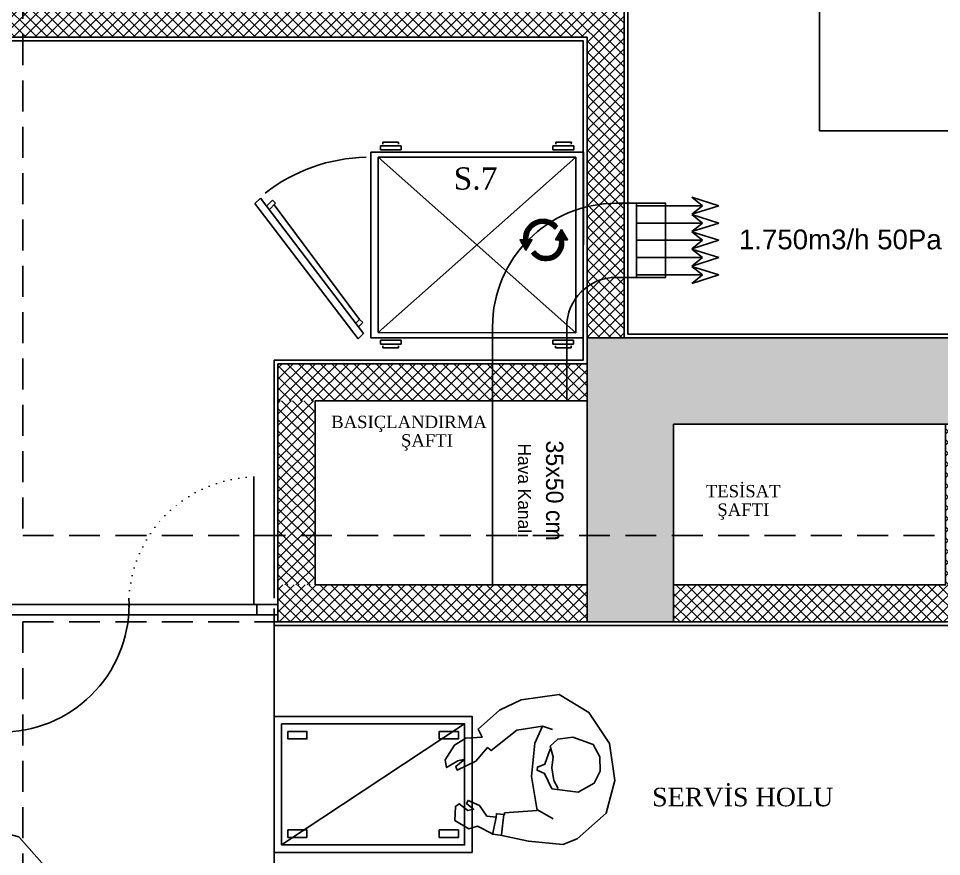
# Model space of a CAD drawing. Header units: millimetres. Extents: x -29311 to -3405, y 28913 to 42880.
# Drawn here: x -25889 to -25515.7, y 39752.8 to 40092 of the extents above; entities that cross this region are included whole.
import ezdxf
from ezdxf.enums import TextEntityAlignment as Align

# ---------------------------------------------------------------- set-up
doc = ezdxf.new("R2010")
doc.units = ezdxf.units.MM
doc.linetypes.add('ACAD_ISO07W100', pattern=[3, 0, -3])
doc.linetypes.add('HIDDEN', pattern=[0.375, 0.25, -0.125])
for name, color, linetype in [('A-BA', 1, 'Continuous'), ('A-BA-HIDDEN', 136, 'HIDDEN'), ('A-DUVAR', 53, 'Continuous'), ('A-DUVAR-TARAMA', 251, 'Continuous'), ('A-KAPI-AHSAP', 245, 'Continuous'), ('A-MERDIVEN', 125, 'Continuous'), ('A-MK-HVAC-TEMIZ', 140, 'Continuous'), ('A-SIVA-IC', 97, 'Continuous'), ('A-YAZI', 136, 'Continuous'), ('Duvar-200 cm', 7, 'Continuous'), ('Kıtc-002 Çizgi', 7, 'Continuous'), ('Kıtc-039 İnsan', 32, 'Continuous'), ('symbol', 8, 'Continuous'), ('T-VANA', 2, 'Continuous'), ('yazı1', 7, 'Continuous')]:
    doc.layers.add(name, color=color, linetype=linetype)
for name, color, linetype, lineweight in [('acilis-yonu', 222, 'ACAD_ISO07W100', 15), ('GRC-Ekipman', 4, 'Continuous', 25), ('tarama-betonarme', 252, 'Continuous', 13)]:
    doc.layers.add(name, color=color, linetype=linetype, lineweight=lineweight)
doc.styles.add('GEO- BAYRAKTAR FİNAL PROJE 140518$0$Standard', font='arial.ttf')
doc.styles.add('HA_SMART', font='')
doc.styles.add('YAZ', font='times.ttf', dxfattribs={"height": 0.12})
doc.styles.add('YAZ-50', font='times.ttf', dxfattribs={"width": 0.9})
doc.styles.get('HA_SMART').set_extended_font_data('Sakkal Majalla')
pattern_1 = [(360, (-171.5160892261192, 853.8561361973235), (-1e-16, -0.5588000000000001), [0.4064, -0.1524]), (270, (-171.5160892261192, 853.8561361973235), (-0.5588000000000001, 0), [0.4064, -0.1524])]

# ---------------------------------------------------------------- blocks, each defined once
blk = doc.blocks.new('3r3')
at = {"layer": 'symbol'}
for p, q in [((0, 0), (0, 163.7499999998181)), ((376.3041377991904, 0), (0, 0))]:
    blk.add_line(p, q, dxfattribs=at)
blk = doc.blocks.new('METİKET')
at = {"layer": 'yazı1', "linetype": 'ByBlock', "style": 'HA_SMART'}
for tag, height, p in [('MAHALADI', 20, (13369.8581146319, 684.6307624234468)), ('ALAN', 15, (13369.8581146319, 652.2306944070588))]:
    blk.add_attdef(tag, text='', height=height, dxfattribs=at).set_placement(p, align=Align.CENTER)
blk = doc.blocks.new('Y.BASINÇLANDIRMA')
at = {"layer": 'A-MK-HVAC-TEMIZ'}
for p, q in [((9375.205411104631, -17434.27684734635), (9364.257464126667, -17430.86281216908)), ((9364.257464126667, -17430.86281216908), (9368.582511058004, -17434.27684734635)), ((9341.902750539173, -17434.27684734635), (9368.582511058004, -17434.27684734635)), ((9375.205411104631, -17434.27684734635), (9364.257464126667, -17437.69088252361)), ((9364.257464126667, -17437.69088252361), (9368.582511058004, -17434.27684734635)), ((9375.205411104631, -17441.27684734634), (9364.257464126667, -17437.86281216908)), ((9364.257464126667, -17437.86281216908), (9368.582511058004, -17441.27684734634)), ((9341.902750539173, -17441.27684734634), (9368.582511058004, -17441.27684734634)), ((9375.205411104631, -17441.27684734634), (9364.257464126667, -17444.69088252361)), ((9364.257464126667, -17444.69088252361), (9368.582511058004, -17441.27684734634)), ((9375.205411104631, -17448.27684734635), (9364.257464126667, -17444.86281216908)), ((9364.257464126667, -17444.86281216908), (9368.582511058004, -17448.27684734635)), ((9341.902750539173, -17448.27684734635), (9368.582511058004, -17448.27684734635)), ((9375.205411104631, -17448.27684734635), (9364.257464126667, -17451.69088252361)), ((9364.257464126667, -17451.69088252361), (9368.582511058004, -17448.27684734635)), ((9375.205411104631, -17455.27684734635), (9364.257464126667, -17451.86281216908)), ((9364.257464126667, -17451.86281216908), (9368.582511058004, -17455.27684734635)), ((9341.902750539173, -17455.27684734635), (9368.582511058004, -17455.27684734635)), ((9375.205411104631, -17455.27684734635), (9364.257464126667, -17458.69088252361)), ((9364.257464126667, -17458.69088252361), (9368.582511058004, -17455.27684734635)), ((9375.205411104631, -17462.27684734634), (9364.257464126667, -17458.86281216908)), ((9364.257464126667, -17458.86281216908), (9368.582511058004, -17462.27684734634)), ((9341.902750539173, -17462.27684734634), (9368.582511058004, -17462.27684734634)), ((9375.205411104631, -17462.27684734634), (9364.257464126667, -17465.69088252361)), ((9364.257464126667, -17465.69088252361), (9368.582511058004, -17462.27684734634))]:
    blk.add_line(p, q, dxfattribs=at)
for points in [[(9283.684522592885, -17513.27684734649), (9283.684522592885, -17483.27684734642, -0.414213562371987), (9333.684522592697, -17433.27684734641), (9353.68452259424, -17433.27684734633)], [(9313.684522592885, -17513.27684734649), (9313.684522592885, -17483.27684734642, -0.4142135623720295), (9333.684522592812, -17463.27684734642), (9353.684522594354, -17463.27684734634)]]:
    blk.add_lwpolyline(points, format="xyb", dxfattribs=at)
for points in [[(9341.902750539173, -17433.27684734636), (9353.684522594354, -17433.27684734636), (9353.684522594354, -17463.27684734634), (9341.902750539173, -17463.27684734634)], [(9321.90275053875, -17587.72782990191), (9283.684522592885, -17587.72782990191), (9283.684522592885, -17513.27684734649), (9321.90275053875, -17513.27684734649)]]:
    blk.add_lwpolyline(points, close=True, dxfattribs=at)
at = {"layer": 'A-MK-HVAC-TEMIZ', "lineweight": 30}
ref = blk.add_blockref('METİKET', (9065.713162395305, -22228.26392211844), dxfattribs=dict(at, xscale=-0.35, yscale=0.35, zscale=0.35, rotation=270))
ref.add_attrib('MAHALADI', '35x50 cm', dxfattribs={"layer": 'yazı1', "linetype": 'ByBlock', "height": 7, "rotation": 270, "style": 'HA_SMART'}).set_placement((9305.333929243512, -17549.57358199728), align=Align.CENTER)
ref.add_attrib('ALAN', ' Hava Kanalı', dxfattribs={"layer": 'yazı1', "linetype": 'ByBlock', "height": 5.25, "rotation": 270, "style": 'HA_SMART'}).set_placement((9293.993905437776, -17548.62358199727), align=Align.CENTER)
at = {"layer": 'A-MK-HVAC-TEMIZ', "lineweight": 30, "style": 'GEO- BAYRAKTAR FİNAL PROJE 140518$0$Standard'}
blk.add_text('1.750m3/h 50Pa Basınçlandırma', height=8, dxfattribs=at).set_placement((9383.33571305078, -17451.90682173189))
blk = doc.blocks.new('A$C1D5157F6')
at = {"layer": 'A-DUVAR-TARAMA'}
h = blk.add_hatch(dxfattribs=at)
h.set_pattern_fill('ANSI37', color=256)
h.set_pattern_definition([(45, (8509.79660212841, 55116.42820535767), (-2.245064030267287, 2.245064030267287), []), (135, (8509.79660212841, 55116.42820535767), (-2.245064030267287, -2.245064030267287), [])])
h.paths.add_polyline_path([(-124.9999999999563, -10.54901744031303), (-124.9999999999563, -25.54901744027666), (-1.45519e-11, -25.54901744027666), (0, -10.54901744034941)])
h = blk.add_hatch(dxfattribs=at)
h.set_pattern_fill('ANSI37', color=256, angle=-90.00000000000001)
h.set_pattern_definition([(315, (55016.97722279804, -8609.79660212424), (2.245064030267287, 2.245064030267287), []), (44.99999999999999, (55016.97722279804, -8609.79660212424), (-2.245064030267287, 2.245064030267287), [])])
h.paths.add_polyline_path([(-110, -25.56229573197561), (-124.9999999999563, -25.56229573197561), (-124.9999999999272, -99.99999999580177), (-110, -99.99999999581631)])
h = blk.add_hatch(dxfattribs=at)
h.set_pattern_fill('ANSI37', color=256)
h.set_pattern_definition([(45, (8509.796602128423, 55111.97722280194), (-2.245064030267287, 2.245064030267287), []), (135, (8509.796602128423, 55111.97722280194), (-2.245064030267287, -2.245064030267287), [])])
h.paths.add_polyline_path([(-124.9999999999709, -99.9999999958127), (-4.36557e-11, -99.99999999569263), (0, -114.999999996231), (-124.9999999999854, -114.9999999952306)])
blk.add_line((-4.36557e-11, -99.99999999569263), (0, -114.999999996231))
blk.add_lwpolyline([(-4.36557e-11, -99.99999999569263), (0, -114.999999996231)])
at = {"layer": 'A-DUVAR'}
blk.add_line((-109.9999999999854, -99.99999999581631), (-4.36557e-11, -99.99999999569263), dxfattribs=at)
blk.add_lwpolyline([(-110, -99.99999999581631), (-110, -25.54901744027666), (-1.45519e-11, -25.54901744027666), (0, -10.54901744034941), (-124.9999999999563, -10.54901744031303), (-124.9999999999854, -114.999999995096), (0, -114.999999996231)], dxfattribs=at)
at = {"layer": 'T-VANA', "lineweight": 30}
blk.add_blockref('Y.BASINÇLANDIRMA', (-9321.902750538735, 17487.72782990621), dxfattribs=at)
at = {"layer": 'A-YAZI', "insert": (-119.2884652068751, -31.5330804070436), "char_height": 5, "width": 87.9708629801067, "attachment_point": 1, "line_spacing_factor": 0.9, "style": 'YAZ'}
blk.add_mtext('\\pi-4.17607,l20,t30.82393;BASIÇLANDIRMA \\P\\pi24.05032,t44.05032;ŞAFTI', dxfattribs=at)
blk = doc.blocks.new('sıcak banket a. gn 2-1 11 5')
h = blk.add_hatch()
h.set_pattern_fill('ANGLE', color=23, scale=0.08, style=0)
h.set_pattern_definition(pattern_1)
edge = h.paths.add_edge_path()
edge.add_ellipse((36.6753667097364, -15.13610678710211), major_axis=(3.926280879098405, 3.926280879098405), ratio=0.999999999999866, start_angle=260.879958972043, end_angle=418.6088662258044)
edge.add_line((35.36888156202622, -9.73939856430843), (35.36888156202622, -8.139398564308067))
edge.add_ellipse((36.70123398977739, -15.14540608474453), major_axis=(-5.042782186855692, 5.042782186855692), ratio=0.9999999999999284, start_angle=171.7161694729125, end_angle=325.7675253810813, ccw=False)
edge.add_line((40.96485362088424, -20.86212297552811), (39.92968420240503, -19.63508230826846))
h.paths.add_polyline_path([(31.19080429866154, -8.823074802858171), (35.36888156202622, -6.410860770158251), (35.36888156202622, -11.23528883555627)])
h = blk.add_hatch()
h.set_pattern_fill('ANGLE', color=23, scale=0.08, style=0)
h.set_pattern_definition(pattern_1)
edge = h.paths.add_edge_path()
edge.add_line((35.36888156202622, -22.5393985643077), (35.36888156202622, -24.13939856430807))
edge.add_ellipse((34.90585451602238, -16.34685949890627), major_axis=(5.519875865050897, 5.519875865050897), ratio=0.9999999999998872, start_angle=87.01296561517859, end_angle=228.4004756552082, ccw=False)
edge.add_line((29.68111879564822, -10.54684262105183), (31.03678929213493, -11.509069898093))
edge.add_ellipse((34.90708128614642, -16.35490237940939), major_axis=(4.385273797372311, 4.385273797372311), ratio=0.9999999999997801, start_angle=83.61382491628162, end_angle=229.2703873723542)
h.paths.add_polyline_path([(35.36888156202622, -20.81086077015971), (39.5469588253909, -23.22307480285963), (35.36888156202622, -25.63528883555774)])
at = {"lineweight": -2}
for p, q in [((0, 0), (-0.0400003599061165, -85.9899211812517)), ((0, 0), (75.0627048092574, -0.0321528562271851)), ((75.06270480924285, -86.02207403748068), (75.0627048092574, -0.0321528562271851)), ((-0.0400003599061165, -85.9899211812517), (75.0627048092574, -86.02207403748068))]:
    blk.add_line(p, q, dxfattribs=at)
at = {"linetype": 'ByBlock'}
for p, q in [((2.00202293744951, -2.996094771477147), (1.965397696316358, -82.99608445259582)), ((1.965397696316358, -82.99608445259582), (73.00201452359033, -3.025958429627279)), ((73.00201452359033, -3.025958429627279), (2.00202293744951, -2.996094771477147)), ((72.9653892824572, -83.02594811074779), (2.00202293744951, -2.996094771477147)), ((72.9653892824572, -83.02594811074779), (73.00201452359033, -3.025958429627279)), ((1.965397696316358, -82.99608445259582), (72.9653892824572, -83.02594811074779))]:
    blk.add_line(p, q, dxfattribs=at)
at = {"color": 251, "lineweight": -2}
for p, q in [((-4.115646477352128, -11.2065728359812), (-4.112080937949938, -4.87869576396042)), ((-4.112080937949938, -4.87869576396042), (-3.300723248365101, -4.879152935896854)), ((-2.65110501728486, -3.905965016123444), (-2.655859101025271, -12.34318985551908)), ((-1.028307216547545, -3.906879406435108), (-2.65110501728486, -3.905965016123444)), ((-1.033061300302505, -12.34410424583075), (-1.028307216547545, -3.906879406435108)), ((76.02656227878468, -12.37738229656679), (76.03131636252509, -3.940157457171154)), ((76.03131636252509, -3.940157457171154), (77.65411416324787, -3.941071847480998)), ((77.65411416324787, -3.941071847480998), (77.64936007950746, -12.37829668687846)), ((79.11399295648151, -4.915448395706333), (78.30263526688212, -4.914991223771722)), ((79.11042741709389, -11.24332546772712), (79.11399295648151, -4.915448395706333)), ((-3.304288787752737, -11.20703000791582), (-4.115646477352128, -11.2065728359812)), ((-2.655859101025271, -12.34318985551908), (-1.033061300302505, -12.34410424583075)), ((77.64936007950746, -12.37829668687846), (76.02656227878468, -12.37738229656679)), ((78.2990697274945, -11.2428682957925), (79.11042741709389, -11.24332546772712)), ((-2.686701943370279, -82.08097103474392), (-2.681947859629872, -73.64374619534647)), ((-2.681947859629872, -73.64374619534647), (-1.059150058907107, -73.64466058565812)), ((-1.059150058907107, -73.64466058565812), (-1.063904142647515, -82.08188542505377)), ((76.0004735201801, -73.677938636396), (75.99571943643969, -82.11516347579163)), ((77.62327132090286, -73.67885302670582), (76.0004735201801, -73.677938636396)), ((77.61851723716245, -82.1160778661033), (77.62327132090286, -73.67885302670582)), ((-4.143015197187194, -74.77871741449782), (-4.146580736574832, -81.10659448651856)), ((-3.331657507587805, -74.77917458643242), (-4.143015197187194, -74.77871741449782)), ((78.27170100765943, -74.81501287431092), (79.08305869725882, -74.8154700462437)), ((79.08305869725882, -74.8154700462437), (79.07949315785663, -81.14334711826449)), ((-4.146580736574832, -81.10659448651856), (-3.335223046975444, -81.1070516584532)), ((-1.063904142647515, -82.08188542505377), (-2.686701943370279, -82.08097103474392)), ((75.99571943643969, -82.11516347579163), (77.61851723716245, -82.1160778661033)), ((79.07949315785663, -81.14334711826449), (78.2681354682718, -81.14288994632989)), ((18.54458646656712, -130.6539471982942), (73.35168538524886, -88.88830396959021)), ((67.60615840967512, -90.48417583585977), (68.86911593211697, -89.22264077748513)), ((68.86911593211697, -89.22264077748513), (70.61686952704622, -90.97236507998603)), ((73.34411104915488, -88.88072109292261), (75.53031924345123, -91.06939438128937)), ((75.53031924345123, -91.06939438128937), (20.72322032475495, -132.8350376099915)), ((21.19233570038341, -125.0383637138002), (67.60615840967512, -90.48417583585977)), ((69.18427448879811, -92.06407134504293), (67.60615840967512, -90.48417583585977)), ((19.35076911385113, -125.720637288161), (20.61372663629299, -124.4591022297845)), ((21.80030388197338, -128.1729340684542), (19.35076911385113, -125.720637288161)), ((20.61372663629299, -124.4591022297845), (23.23289892023604, -127.0812278033973)), ((20.72322032475495, -132.8350376099915), (18.54458646656712, -130.6539471982942))]:
    blk.add_line(p, q, dxfattribs=at)
at = {"color": 23}
for p, q in [((31.03678929214948, -11.509069898093), (29.68111879564822, -10.54684262105183)), ((39.92968420240503, -19.63508230826846), (40.96485362088424, -20.86212297552629))]:
    blk.add_line(p, q, dxfattribs=at)
for points in [[(31.19080429866154, -8.823074802858171), (35.36888156202622, -11.23528883555627), (35.36888156202622, -6.41086077016007)], [(39.5469588253909, -23.22307480285963), (35.36888156202622, -25.63528883555774), (35.36888156202622, -20.81086077015971)]]:
    blk.add_lwpolyline(points, close=True, dxfattribs=at)
for centre, radius, start, end in [((34.90585451602238, -16.34685949890627), 7.806283310970451, 132.0129656148675, 273.4004756553546), ((36.70123398977739, -15.14540608474453), 7.131570960744617, 306.7161694728177, 100.767525381254), ((36.6753667097364, -15.13610678710211), 5.552599668906809, 305.8799589721378, 103.6088662256689), ((34.90708128614642, -16.35490237940939), 6.201713678962622, 128.6138249158188, 274.2703873727088)]:
    blk.add_arc(centre, radius, start, end, dxfattribs=at)
at = {"color": 251}
blk.add_arc((70.6879697007098, -86.44209528693321), 68.72045120457139, 181.224431704946, 217.9942786231579, dxfattribs=at)
blk = doc.blocks.new('A$C580B273A')
at = {"layer": 'Kıtc-039 İnsan', "linetype": 'ByBlock'}
blk.add_line((3.000028501484848, 3.000013173188563), (77.00002850148485, 52.00001317318856), dxfattribs=at)
at = {"layer": 'Kıtc-039 İnsan', "linetype": 'ByBlock', "elevation": -9.1030135e-09}
blk.add_lwpolyline([(106.3309983679792, 16.92588173100739), (104.1097104930159, 30.67338969307457), (105.3585383150803, 44.13357653026287), (108.5487127012238, 51.06485659078497), (98.17703873531721, 49.41253289603993), (87.71687424685842, 41.18962186035424), (86.28157153704703, 42.42710899050325), (81.49799355769757, 36.95028982518852), (74.00052061883615, 33.30623366508917), (73.4209316196793, 34.75253235880155), (77.03788542662005, 37.67052722754306), (74.23437116894456, 36.99238787210743), (69.67966512472412, 34.29323681047026), (69.1275977508649, 37.46911636239565), (72.87215857662522, 43.39647103906464), (77.43589459800023, 46.16588372040495), (84.1149466582465, 46.66159760150549), (82.42343985287518, 49.87792901786814), (91.05587855047999, 57.51507722581482), (99.88659967952299, 61.74452391291743), (115.2692025676624, 63.94218974735121), (127.2534518107859, 56.66643075565842), (135.534905620585, 44.01212448897058), (137.8034523629685, 29.14205729084097), (134.2586234143837, 15.80206130655642), (122.5049267272989, 5.44896108249668), (116.7238632014087, 3.131012100855513), (102.7911507487424, 4.494372512413973), (92.01513446250101, 6.854840400321335), (88.4927779063655, 7.356236709927543), (82.26150566806245, 10.59887941373563), (78.67695300992455, 9.497370558312467), (73.08746858714767, 12.89662039578616), (73.27904431352908, 18.6138212669066), (74.83376465141009, 19.67365359710857), (78.23670291711278, 16.87494054150738), (80.58991947862523, 17.44916537358585), (77.77155087904066, 19.71006921552362), (78.36607982714668, 20.98923558524985), (82.94812008380723, 18.93187763370406), (86.02269615566185, 14.69212745354525), (89.75898132126713, 14.24293623618541), (89.87341490566904, 15.63176826849667), (93.12960470757022, 15.29224271371822), (93.18682285695648, 15.98665906104907)], close=True, dxfattribs=at)
at = {"layer": 'Kıtc-039 İnsan', "linetype": 'ByBlock'}
for points in [[(2.85014848487e-05, 1.31731885631e-05), (80.00002850148485, 1.31731885631e-05), (80.00002850148485, 55.00001317318856), (2.85014848487e-05, 55.00001317318856)], [(3.000028501484848, 3.000013173188563), (77.00002850148485, 3.000013173188563), (77.00002850148485, 52.00001317318856), (3.000028501484848, 52.00001317318856)], [(5.502712535047977, 48.9213198570451), (13.23569045651129, 48.9213198570451), (13.23569045651129, 45.93448924857693), (5.502712535047977, 45.93448924857693)], [(74.49734446792172, 48.9213198570451), (66.76436654645839, 48.9213198570451), (66.76436654645839, 45.93448924857693), (74.49734446792172, 45.93448924857693)], [(5.502712535047977, 6.078706489332035), (13.23569045651129, 6.078706489332035), (13.23569045651129, 9.065537097800188), (5.502712535047977, 9.065537097800188)], [(74.49734446792172, 6.078706489332035), (66.76436654645839, 6.078706489332035), (66.76436654645839, 9.065537097800188), (74.49734446792172, 9.065537097800188)]]:
    blk.add_lwpolyline(points, close=True, dxfattribs=at)
at = {"layer": 'Kıtc-039 İnsan', "linetype": 'ByBlock', "elevation": -9.1030135e-09}
for points in [[(108.5487127012238, 51.06485659078497), (112.4957672188502, 49.7805204775086)], [(114.8394691236189, 25.8133903129492), (113.0956355625003, 29.01753415038184), (112.2918168312735, 34.25393544303188), (112.7936573300394, 38.62127046151181), (111.5976752224214, 43.04453322361221), (114.6276794550685, 45.83400225504374), (120.8112936344932, 46.59600230358956), (129.0031246583221, 43.63045945888553), (131.7193776789154, 38.6015040302791), (131.8031001048712, 32.8729489462694), (129.4519341432969, 27.99031147907954), (122.8979827651565, 24.36850700514879), (112.3066843471879, 25.75635026450437), (109.3355268804989, 31.94998858642248), (106.3261473598686, 33.27859921599156), (106.4700354832239, 34.49181350596155), (109.442842184495, 35.6656316789522), (111.5357586179798, 41.75177638037164)], [(92.86344066770651, 15.45411413089823), (91.96289698012696, 7.068913533039449)], [(106.4926908197776, 17.1921545272562), (112.8550093676876, 13.56267201154696)], [(89.75898132126713, 14.24293623618541), (88.33108611693203, 7.089961199322714)]]:
    blk.add_lwpolyline(points, dxfattribs=at)
blk = doc.blocks.new('2. bodrum kat kirişileri')
at = {"layer": 'A-BA-HIDDEN', "ltscale": 50}
for points in [[(1056.631931985743, -21294.55837254525), (1056.631931985743, -22509.93548632237)], [(1056.631931985743, -22509.93548632237), (1806.631931985743, -22509.93548632237)], [(1056.631931985743, -22544.93548632237), (1806.631931985743, -22544.93548632237)], [(1056.631931985743, -22544.93548632237), (1056.631931985743, -22735.07355553555)]]:
    blk.add_lwpolyline(points, dxfattribs=at)

msp = doc.modelspace()

# ---------------------------------------------------------------- hatches: boundary and pattern name
at = {"layer": 'A-DUVAR-TARAMA'}
h = msp.add_hatch(dxfattribs=at)
h.set_pattern_fill('ANSI37', color=256, scale=25, style=0)
h.set_pattern_definition([(45, (-75202.60750922484, 58858.54602812051), (-2.209708691207957, 2.209708691207957), []), (135, (-75202.60750922484, 58858.54602812051), (-2.209708691207957, -2.209708691207957), [])])
h.paths.add_polyline_path([(-25644.05257951164, 40181.19025575967), (-25659.05257951138, 40181.19025575968), (-25659.05257951096, 40099.43951845403), (-25887.28255695972, 40099.43951845403), (-25887.28255695972, 40282.76813137419), (-25902.28255695972, 40282.76813137419), (-25902.28255695972, 40084.43951845402), (-25907.28255695964, 40084.43951845402), (-25659.05257951088, 40084.43951845402), (-25659.05257951073, 40041.89013061694), (-25644.05257951176, 40041.89013061694)])
h.paths.add_polyline_path([(-25644.05257951176, 40041.89013061694), (-25659.05257951064, 40041.89013061694), (-25659.0525795103, 39962.7681313742), (-25644.05257951187, 39962.7681313742)])
h = msp.add_hatch(dxfattribs=at)
h.set_pattern_fill('ANSI37', color=256, scale=25, style=0)
h.set_pattern_definition([(45, (-75202.60750922484, 54657.0165711617), (-2.209708691207957, 2.209708691207957), []), (135, (-75202.60750922484, 54657.0165711617), (-2.209708691207957, -2.209708691207957), [])])
h.paths.add_polyline_path([(-25624.05257951024, 39847.76813137409), (-25624.05257951024, 39862.76813137401), (-25514.05257950989, 39862.76813137401), (-25514.05257950987, 39927.76813137417), (-25499.05257950987, 39927.76813137417), (-25499.05257950987, 39862.76813137397), (-25439.05257950989, 39862.76813137397), (-25439.05257950989, 39927.76813137417), (-25429.05257950988, 39927.76813137417), (-25429.05257950988, 39862.76813137401), (-25369.05257950987, 39862.76813137401), (-25369.05257950987, 39927.76813137417), (-25359.05257950989, 39927.76813137417), (-25359.05257950989, 39862.76813137401), (-25299.05257950988, 39862.76813137401), (-25299.05257950988, 39927.76813137417), (-25289.05257950989, 39927.76813137417), (-25289.05257950989, 39862.76813137397), (-25229.05257951024, 39862.76813137401), (-25229.05257951024, 39927.76813137418), (-25214.05257951024, 39927.76813137418), (-25214.05257951024, 39862.76813137401), (-25119.05257951017, 39862.76813137401), (-25119.05257951048, 39847.76813137624)])
at = {"layer": 'tarama-betonarme'}
h = msp.add_hatch(dxfattribs=at)
h.set_pattern_fill('ANSI35', color=256, scale=25, style=0)
h.set_pattern_definition([(45, (-75202.60750922484, 54657.0165711617), (-4.419417382415921, 4.419417382415921), []), (45, (-75198.18809184986, 54657.0165711617), (-4.419417382415921, 4.419417382415921), [7.8125, -1.5625, 0, -1.5625])])
edge = h.paths.add_edge_path()
edge.add_line((-25084.05257951024, 40282.76813137424), (-25084.05257950954, 40097.76813137427))
edge.add_line((-25084.05257950954, 40097.76813137427), (-24854.05257950953, 40097.76813137427))
edge.add_line((-24854.05257950953, 40097.76813137427), (-24854.05257950953, 40072.76813137425))
edge.add_line((-24854.05257950953, 40072.76813137425), (-25084.05257950954, 40072.76813137425))
edge.add_line((-25084.05257950954, 40072.76813137425), (-25084.05257950954, 39882.76813137427))
edge.add_line((-25084.05257950954, 39882.76813137427), (-24854.05257950953, 39882.76813137427))
edge.add_line((-24854.05257950953, 39882.76813137427), (-24854.05257950953, 39847.76813137419))
edge.add_line((-24854.05257950953, 39847.76813137419), (-25119.05257951048, 39847.76813137624))
edge.add_line((-25119.05257951048, 39847.76813137624), (-25119.05257951017, 39927.76813137419))
edge.add_line((-25119.05257951017, 39927.76813137419), (-25624.05257951024, 39927.76813137419))
edge.add_line((-25624.05257951024, 39927.76813137419), (-25624.05257951024, 39847.76813137409))
edge.add_line((-25624.05257951024, 39847.76813137409), (-25659.05257951033, 39847.76813137401))
edge.add_line((-25659.05257951033, 39847.76813137401), (-25659.05257951033, 39962.7681313742))
edge.add_line((-25659.05257951033, 39962.7681313742), (-25119.05257951017, 39962.7681313742))
edge.add_line((-25119.05257951017, 39962.7681313742), (-25119.05257951017, 40317.76813137427))
edge.add_line((-25119.05257951017, 40317.76813137427), (-24854.05257950953, 40317.76813137427))
edge.add_line((-24854.05257950953, 40317.76813137427), (-24854.05257950953, 40282.76813137424))
edge.add_line((-24854.05257950953, 40282.76813137424), (-24879.35257950959, 40282.76813137424))
edge.add_line((-24879.35257950959, 40282.76813137424), (-25084.05257951024, 40282.76813137424))
edge.add_line((-25084.05257951024, 40282.76813137424), (-25084.05257950954, 40097.76813137427))

# ---------------------------------------------------------------- linework, layer by layer
at = {"layer": 'A-BA'}
msp.add_lwpolyline([(-25084.05257951024, 40282.76813137424), (-25084.05257950954, 40097.76813137427), (-24854.05257950953, 40097.76813137427), (-24854.05257950953, 40072.76813137425), (-25084.05257950954, 40072.76813137425), (-25084.05257950954, 39882.76813137427), (-24854.05257950953, 39882.76813137427), (-24854.05257950953, 39847.76813137419), (-25119.05257951048, 39847.76813137624), (-25119.05257951017, 39927.76813137419), (-25624.05257951024, 39927.76813137419), (-25624.05257951024, 39847.76813137409), (-25659.05257951033, 39847.76813137401), (-25659.05257951033, 39962.7681313742), (-25119.05257951017, 39962.7681313742), (-25119.05257951017, 40317.76813137427), (-24854.05257950953, 40317.76813137427), (-24854.05257950953, 40282.76813137424), (-24879.35257950959, 40282.76813137424), (-25084.05257951024, 40282.76813137424), (-25084.05257950954, 40097.76813137427)], dxfattribs=at)
at = {"layer": 'A-DUVAR'}
for p, q in [((-25644.05257951164, 40181.19025575967), (-25644.05257951187, 39962.76813137422)), ((-25659.05257951096, 40084.43951845402), (-25902.28255695972, 40084.43951845402)), ((-25659.05257951033, 39962.7681313742), (-25659.05257951088, 40084.43951845402)), ((-25644.05257951187, 39962.7681313742), (-25659.05257951033, 39962.7681313742))]:
    msp.add_line(p, q, dxfattribs=at)
msp.add_lwpolyline([(-25624.05257951024, 39847.76813137409), (-25624.05257951024, 39862.76813137401), (-25514.05257950989, 39862.76813137401), (-25514.05257950987, 39927.76813137417), (-25499.05257950987, 39927.76813137417), (-25499.05257950987, 39862.76813137397), (-25439.05257950989, 39862.76813137397), (-25439.05257950989, 39927.76813137417), (-25429.05257950988, 39927.76813137417), (-25429.05257950988, 39862.76813137401), (-25369.05257950987, 39862.76813137401), (-25369.05257950987, 39927.76813137417), (-25359.05257950989, 39927.76813137417), (-25359.05257950989, 39862.76813137401), (-25299.05257950988, 39862.76813137401), (-25299.05257950988, 39927.76813137417), (-25289.05257950989, 39927.76813137417), (-25289.05257950989, 39862.76813137397), (-25229.05257951024, 39862.76813137401), (-25229.05257951024, 39927.76813137418), (-25214.05257951024, 39927.76813137418), (-25214.05257951024, 39862.76813137401), (-25119.05257951017, 39862.76813137401), (-25119.05257951048, 39847.76813137624)], close=True, dxfattribs=at)
at = {"layer": 'A-KAPI-AHSAP'}
msp.add_line((-25793.74552006695, 39854.83872829058), (-25793.74552006695, 39906.46384559371), dxfattribs=at)
for points in [[(-25893.85862361656, 39850.69753482287), (-25792.61453145236, 39850.69753482287), (-25792.61453145236, 39854.83872792518), (-25893.85862361656, 39854.83872792516)], [(-25784.05257951034, 39854.83872792518), (-25792.61453145236, 39854.83872792518), (-25792.61453145236, 39850.69753482287), (-25784.05257951034, 39850.69753482287)]]:
    msp.add_lwpolyline(points, close=True, dxfattribs=at)
msp.add_arc((-25895.86476605857, 39854.83872792518), 51.62511730310507, 272.2270640682971, 2.817886482858148, dxfattribs=at)
at = {"layer": 'A-SIVA-IC'}
for points in [[(-25120.55257951017, 40296.26813137425), (-25120.55257951017, 39964.26813137419), (-25642.55257951187, 39964.26813137419), (-25642.55257951152, 40181.19025575967)], [(-25785.55257951034, 39857.39194083711), (-25785.5525795103, 39953.71911393393), (-25660.55257951035, 39953.71911393381), (-25660.55257951096, 40082.93951845401), (-25903.78255695972, 40082.93951845401)], [(-25659.05257951033, 39846.26813137401), (-25785.55257951034, 39846.26813137401), (-25785.55257951034, 39853.25074773481)], [(-24847.05257950957, 39846.26813137603), (-25659.05257951033, 39846.26813137796)]]:
    msp.add_lwpolyline(points, dxfattribs=at)
at = {"layer": 'acilis-yonu'}
msp.add_arc((-25792.73937762495, 39854.83872792518), 51.62511730310507, 91.1167309362527, 184.6010179272805, dxfattribs=at)
at = {"layer": 'Duvar-200 cm'}
msp.add_line((-25785.55257951034, 39846.26813137401), (-25785.55257951036, 39717.76813137576), dxfattribs=at)

# ---------------------------------------------------------------- block references
at = {"layer": 'A-DUVAR'}
msp.add_blockref('A$C1D5157F6', (-25659.05257951042, 39962.7681313742), dxfattribs=at)
at = {"layer": 'A-MERDIVEN'}
for name, p in [('2. bodrum kat kirişileri', (-26943.91448894547, 62392.70361769637)), ('3r3', (-25565.05257951024, 40046.51813137427))]:
    msp.add_blockref(name, p, dxfattribs=at)
at = {"layer": 'GRC-Ekipman', "linetype": 'Continuous', "rotation": 270}
msp.add_blockref('sıcak banket a. gn 2-1 11 5', (-25660.52042665415, 40037.83083618345), dxfattribs=at)
at = {"layer": 'Kıtc-002 Çizgi'}
msp.add_blockref('A$C580B273A', (-25785.55260801184, 39754.5181182017), dxfattribs=at)
at = {"layer": 'Kıtc-002 Çizgi', "rotation": 90}
msp.add_blockref('A$C580B273A', (-25873.04995650188, 39626.54032316141), dxfattribs=at)

# ---------------------------------------------------------------- texts
at = {"layer": 'A-YAZI', "color": 7, "style": 'YAZ-50'}
msp.add_text('S.7', height=9, dxfattribs=at).set_placement((-25704.13954381112, 40022.7524529224), align=Align.CENTER)
at = {"layer": 'A-YAZI', "style": 'YAZ-50'}
msp.add_text('SERVİS HOLU', height=7.5, dxfattribs=at).set_placement((-25596.09297159419, 39773.16049700533), align=Align.CENTER)
at = {"layer": 'A-YAZI', "insert": (-25686.90048022292, 39903.21358310089), "char_height": 5, "width": 175.9417259602134, "attachment_point": 1, "line_spacing_factor": 0.9, "style": 'YAZ'}
msp.add_mtext('\\pi55.90886,l20,t90.90886;TESİSAT\\P\\pi60.53575,t95.53575;ŞAFTI', dxfattribs=at)

doc.saveas('drawing.dxf')
